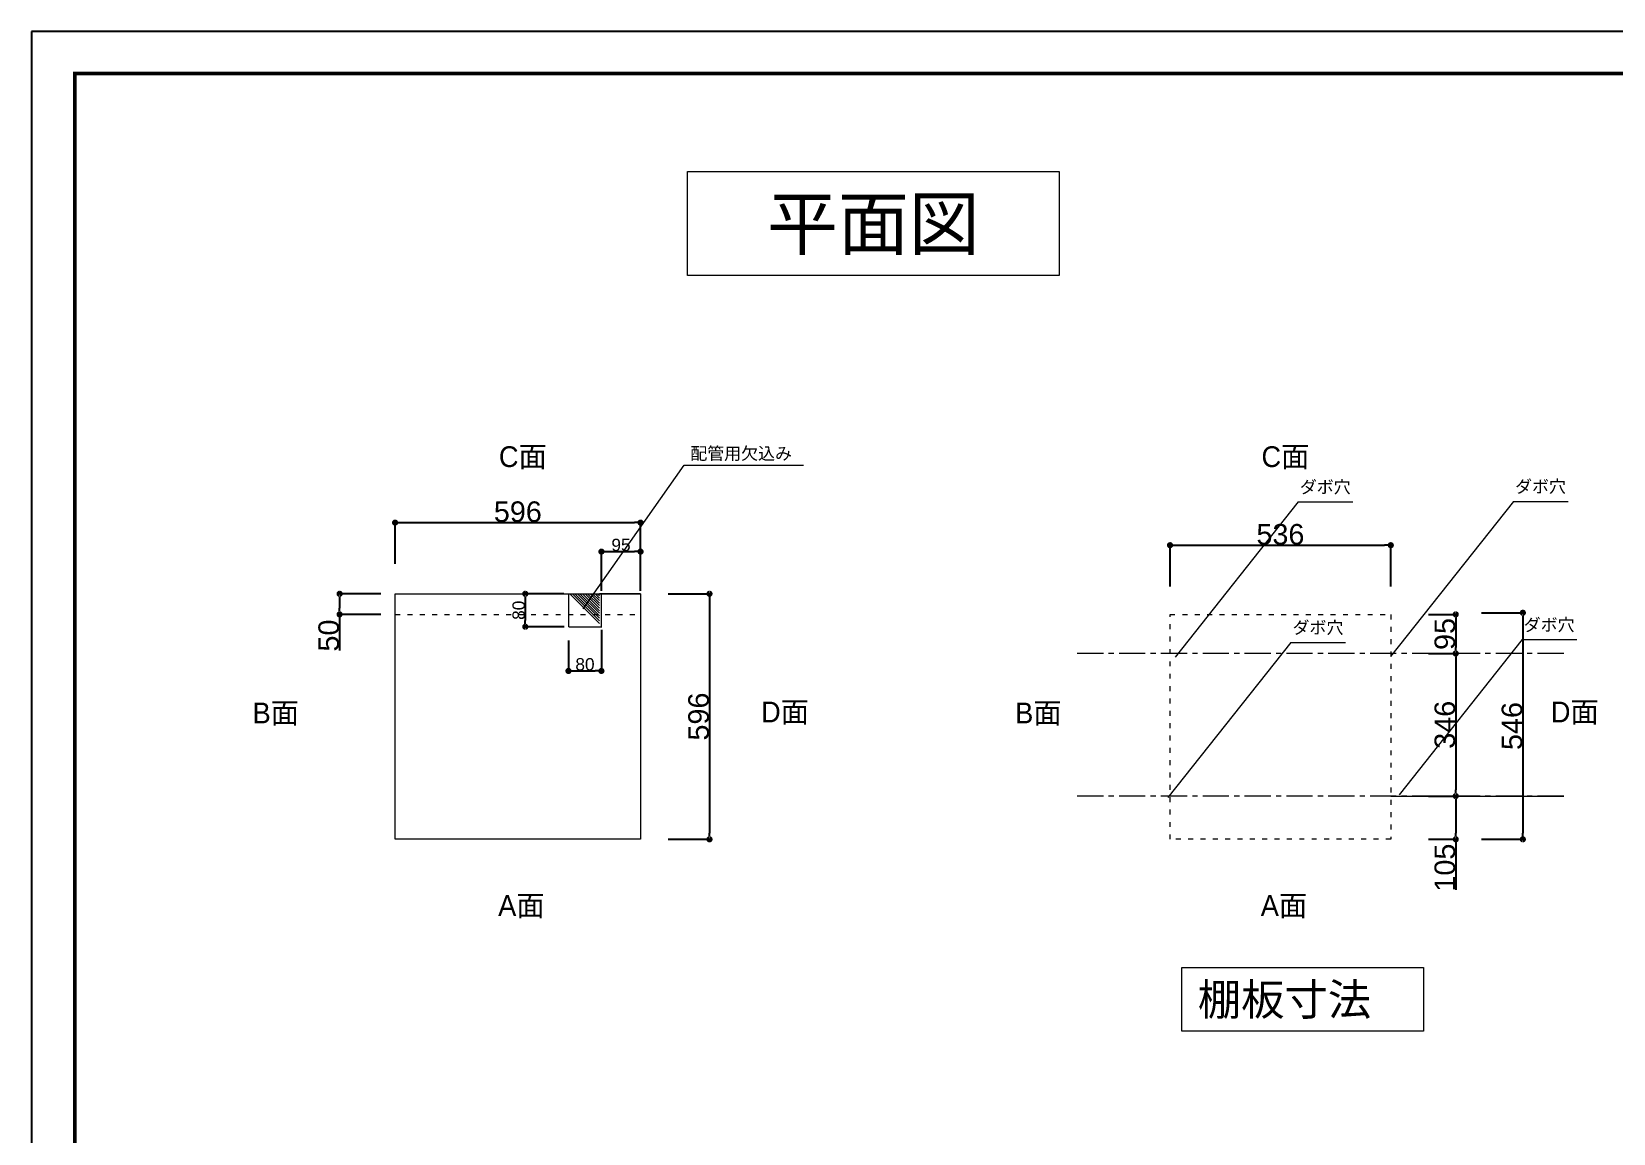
# Model space of a CAD drawing. Header units: millimetres. Extents: x 0 to 1313252738, y -131 to 560100888.
# Drawn here: x 1313104153 to 1313107994, y 560044475 to 560047149 of the extents above; entities that cross this region are included whole.
import ezdxf

# ---------------------------------------------------------------- set-up
doc = ezdxf.new("R2010")
doc.units = ezdxf.units.MM
doc.linetypes.add('ACAD_ISO03W100', pattern=[30, 12, -18])
doc.linetypes.add('CENTERX2', pattern=[101.60000000000001, 63.5, -12.7, 12.7, -12.7])
doc.layers.get('0').update_dxf_attribs({"lineweight": 0})
for name, color, linetype, lineweight in [('0001外周ライン', 7, 'Continuous', 9), ('TOS_M1', 7, 'Continuous', 9), ('家具', 7, 'Continuous', 0)]:
    doc.layers.add(name, color=color, linetype=linetype, lineweight=lineweight)
doc.layers.add('01用紙枠', color=5, linetype='Continuous')
doc.styles.add('onnjuku', font='arial.ttf')
doc.dimstyles.new('onnjuku', dxfattribs={"dimtxt": 100, "dimasz": 30, "dimexe": 1.25, "dimexo": 0.625, "dimtad": 1, "dimdec": 0, "dimtxsty": 'onnjuku', "dimblk": 'DOT', "dimcen": 2.5, "dimadec": 0, "dimazin": 0, "dimtfac": 1, "dimtdec": 0, "dimtmove": 0, "dimatfit": 3, "dimfxl": 500, "dimfxlon": 1, "dimarcsym": 0})

# ---------------------------------------------------------------- blocks, each defined once
blk = doc.blocks.new('_Dot')
at = {"color": 0, "linetype": 'ByBlock', "lineweight": -2}
blk.add_line((-0.5, 0), (-1, 0), dxfattribs=at)
at = {"color": 0, "linetype": 'ByBlock', "const_width": 0.5}
blk.add_lwpolyline([(-0.25, 0, 1), (0.25, 0, 1)], format="xyb", close=True, dxfattribs=at)
blk = doc.blocks.new('*D464')
at = {"layer": 'Defpoints', "color": 0, "transparency": 16777216}
for p in [(1313105631.699147, 560045957.499236), (1313105035.699147, 560045720.1572942), (1313105631.699147, 560045720.1572942)]:
    blk.add_point(p, dxfattribs=at)
at = {"layer": 'TOS_M1', "color": 0, "lineweight": -2, "transparency": 16777216}
for p, q in [((1313105035.699147, 560045857.499236), (1313105035.699147, 560045958.749236)), ((1313105050.699147, 560045957.499236), (1313105616.699147, 560045957.499236)), ((1313105631.699147, 560045857.499236), (1313105631.699147, 560045958.749236))]:
    blk.add_line(p, q, dxfattribs=at)
at = {"layer": 'TOS_M1', "color": 0, "lineweight": -2, "transparency": 16777216, "xscale": 15, "yscale": 15, "zscale": 15, "rotation": 180}
blk.add_blockref('_Dot', (1313105035.699147, 560045957.499236), dxfattribs=at)
at = {"layer": 'TOS_M1', "color": 0, "lineweight": -2, "transparency": 16777216, "xscale": 15, "yscale": 15, "zscale": 15}
blk.add_blockref('_Dot', (1313105631.699147, 560045957.499236), dxfattribs=at)
at = {"layer": 'TOS_M1', "color": 0, "transparency": 16777216, "insert": (1313105333.699147, 560045983.6528853), "char_height": 50, "attachment_point": 5, "style": 'onnjuku'}
blk.add_mtext('596', dxfattribs=at)
blk = doc.blocks.new('*D465')
at = {"layer": 'Defpoints', "color": 0, "transparency": 16777216}
for p in [(1313105541.99904, 560045784.6786246), (1313105541.99904, 560045188.6786246), (1313105799.076194, 560045188.6786246)]:
    blk.add_point(p, dxfattribs=at)
at = {"layer": 'TOS_M1', "color": 0, "lineweight": -2, "transparency": 16777216}
for p, q in [((1313105699.076194, 560045784.6786246), (1313105800.326194, 560045784.6786246)), ((1313105799.076194, 560045769.6786246), (1313105799.076194, 560045203.6786246)), ((1313105699.076194, 560045188.6786246), (1313105800.326194, 560045188.6786246))]:
    blk.add_line(p, q, dxfattribs=at)
at = {"layer": 'TOS_M1', "color": 0, "lineweight": -2, "transparency": 16777216, "xscale": 15, "yscale": 15, "zscale": 15}
for p, rotation in [((1313105799.076194, 560045784.6786246), 90), ((1313105799.076194, 560045188.6786246), 270)]:
    blk.add_blockref('_Dot', p, dxfattribs=dict(at, rotation=rotation))
at = {"layer": 'TOS_M1', "color": 0, "transparency": 16777216, "insert": (1313105772.922544, 560045486.6786242), "char_height": 50, "attachment_point": 5, "rotation": 90, "style": 'onnjuku'}
blk.add_mtext('596', dxfattribs=at)
blk = doc.blocks.new('*D522')
at = {"layer": 'Defpoints', "color": 0, "transparency": 16777216}
for p in [(1313105536.699147, 560045709.6786244), (1313105456.699147, 560045671.7394812), (1313105536.699147, 560045597.4534403)]:
    blk.add_point(p, dxfattribs=at)
at = {"layer": 'TOS_M1', "color": 0, "lineweight": -2, "transparency": 16777216}
for p, q in [((1313105536.699147, 560045697.4534403), (1313105536.699147, 560045596.2034403)), ((1313105456.699147, 560045671.1144812), (1313105456.699147, 560045596.2034403)), ((1313105471.699147, 560045597.4534403), (1313105521.699147, 560045597.4534403))]:
    blk.add_line(p, q, dxfattribs=at)
at = {"layer": 'TOS_M1', "color": 0, "lineweight": -2, "transparency": 16777216, "xscale": 15, "yscale": 15, "zscale": 15, "rotation": 180}
blk.add_blockref('_Dot', (1313105456.699147, 560045597.4534403), dxfattribs=at)
at = {"layer": 'TOS_M1', "color": 0, "lineweight": -2, "transparency": 16777216, "xscale": 15, "yscale": 15, "zscale": 15}
blk.add_blockref('_Dot', (1313105536.699147, 560045597.4534403), dxfattribs=at)
at = {"layer": 'TOS_M1', "color": 0, "transparency": 16777216, "insert": (1313105496.699147, 560045613.3956299), "char_height": 30, "attachment_point": 5, "style": 'onnjuku'}
blk.add_mtext('80', dxfattribs=at)
blk = doc.blocks.new('*D523')
at = {"layer": 'Defpoints', "color": 0, "transparency": 16777216}
for p in [(1313105446.052524, 560045784.6786246), (1313105351.834933, 560045704.6786244), (1313105446.677524, 560045704.6786244)]:
    blk.add_point(p, dxfattribs=at)
at = {"layer": 'TOS_M1', "color": 0, "lineweight": -2, "transparency": 16777216}
for p, q in [((1313105445.427524, 560045784.6786246), (1313105350.584933, 560045784.6786246)), ((1313105351.834933, 560045769.6786246), (1313105351.834933, 560045719.6786244)), ((1313105446.052524, 560045704.6786244), (1313105350.584933, 560045704.6786244))]:
    blk.add_line(p, q, dxfattribs=at)
at = {"layer": 'TOS_M1', "color": 0, "lineweight": -2, "transparency": 16777216, "xscale": 15, "yscale": 15, "zscale": 15}
for p, rotation in [((1313105351.834933, 560045784.6786246), 90), ((1313105351.834933, 560045704.6786244), 270)]:
    blk.add_blockref('_Dot', p, dxfattribs=dict(at, rotation=rotation))
at = {"layer": 'TOS_M1', "color": 0, "transparency": 16777216, "insert": (1313105335.892744, 560045744.678624), "char_height": 30, "attachment_point": 5, "rotation": 90, "style": 'onnjuku'}
blk.add_mtext('80', dxfattribs=at)
blk = doc.blocks.new('*D524')
at = {"layer": 'Defpoints', "color": 0, "transparency": 16777216}
for p in [(1313105631.699147, 560045887.1672539), (1313105536.699147, 560045791.3299409), (1313105631.699147, 560045791.3299409)]:
    blk.add_point(p, dxfattribs=at)
at = {"layer": 'TOS_M1', "color": 0, "lineweight": -2, "transparency": 16777216}
for p, q in [((1313105536.699147, 560045791.9549409), (1313105536.699147, 560045888.4172539)), ((1313105551.699147, 560045887.1672539), (1313105616.699147, 560045887.1672539)), ((1313105631.699147, 560045791.9549409), (1313105631.699147, 560045888.4172539))]:
    blk.add_line(p, q, dxfattribs=at)
at = {"layer": 'TOS_M1', "color": 0, "lineweight": -2, "transparency": 16777216, "xscale": 15, "yscale": 15, "zscale": 15, "rotation": 180}
blk.add_blockref('_Dot', (1313105536.699147, 560045887.1672539), dxfattribs=at)
at = {"layer": 'TOS_M1', "color": 0, "lineweight": -2, "transparency": 16777216, "xscale": 15, "yscale": 15, "zscale": 15}
blk.add_blockref('_Dot', (1313105631.699147, 560045887.1672539), dxfattribs=at)
at = {"layer": 'TOS_M1', "color": 0, "transparency": 16777216, "insert": (1313105584.199147, 560045903.1094434), "char_height": 30, "attachment_point": 5, "style": 'onnjuku'}
blk.add_mtext('95', dxfattribs=at)
blk = doc.blocks.new('*D578')
at = {"layer": 'Defpoints', "color": 0, "transparency": 16777216}
for p in [(1313107453.354106, 560045902.6562631), (1313106917.354106, 560045665.3143213), (1313107453.354106, 560045665.3143213)]:
    blk.add_point(p, dxfattribs=at)
at = {"layer": 'TOS_M1', "color": 0, "lineweight": -2, "transparency": 16777216}
for p, q in [((1313106917.354106, 560045802.6562631), (1313106917.354106, 560045903.9062631)), ((1313106932.354106, 560045902.6562631), (1313107438.354106, 560045902.6562631)), ((1313107453.354106, 560045802.6562631), (1313107453.354106, 560045903.9062631))]:
    blk.add_line(p, q, dxfattribs=at)
at = {"layer": 'TOS_M1', "color": 0, "lineweight": -2, "transparency": 16777216, "xscale": 15, "yscale": 15, "zscale": 15, "rotation": 180}
blk.add_blockref('_Dot', (1313106917.354106, 560045902.6562631), dxfattribs=at)
at = {"layer": 'TOS_M1', "color": 0, "lineweight": -2, "transparency": 16777216, "xscale": 15, "yscale": 15, "zscale": 15}
blk.add_blockref('_Dot', (1313107453.354106, 560045902.6562631), dxfattribs=at)
at = {"layer": 'TOS_M1', "color": 0, "transparency": 16777216, "insert": (1313107185.354106, 560045928.8269657), "char_height": 50, "attachment_point": 5, "style": 'onnjuku'}
blk.add_mtext('536', dxfattribs=at)
blk = doc.blocks.new('*D579')
at = {"layer": 'Defpoints', "color": 0, "transparency": 16777216}
for p in [(1313107516.944226, 560045738.6786246), (1313107516.944226, 560045188.6786246), (1313107774.021383, 560045188.6786246)]:
    blk.add_point(p, dxfattribs=at)
at = {"layer": 'TOS_M1', "color": 0, "lineweight": -2, "transparency": 16777216}
for p, q in [((1313107674.021383, 560045738.6786246), (1313107775.271383, 560045738.6786246)), ((1313107774.021383, 560045723.6786246), (1313107774.021383, 560045203.6786246)), ((1313107674.021383, 560045188.6786246), (1313107775.271383, 560045188.6786246))]:
    blk.add_line(p, q, dxfattribs=at)
at = {"layer": 'TOS_M1', "color": 0, "lineweight": -2, "transparency": 16777216, "xscale": 15, "yscale": 15, "zscale": 15}
for p, rotation in [((1313107774.021383, 560045738.6786246), 90), ((1313107774.021383, 560045188.6786246), 270)]:
    blk.add_blockref('_Dot', p, dxfattribs=dict(at, rotation=rotation))
at = {"layer": 'TOS_M1', "color": 0, "transparency": 16777216, "insert": (1313107747.867734, 560045463.6786242), "char_height": 50, "attachment_point": 5, "rotation": 90, "style": 'onnjuku'}
blk.add_mtext('546', dxfattribs=at)
blk = doc.blocks.new('*D589')
at = {"layer": 'Defpoints', "color": 0, "transparency": 16777216}
for p in [(1313105035.699148, 560045784.6786246), (1313104900.921544, 560045734.6786246), (1313105035.699148, 560045734.6786246)]:
    blk.add_point(p, dxfattribs=at)
at = {"layer": 'TOS_M1', "color": 0, "lineweight": -2, "transparency": 16777216}
for p, q in [((1313105000.921544, 560045784.6786246), (1313104899.671544, 560045784.6786246)), ((1313105000.921544, 560045734.6786246), (1313104899.671544, 560045734.6786246)), ((1313104900.921544, 560045769.6786246), (1313104900.921544, 560045749.6786246)), ((1313104900.921544, 560045734.6786246), (1313104900.921544, 560045646.9756914))]:
    blk.add_line(p, q, dxfattribs=at)
at = {"layer": 'TOS_M1', "color": 0, "lineweight": -2, "transparency": 16777216, "xscale": 15, "yscale": 15, "zscale": 15}
for p, rotation in [((1313104900.921544, 560045784.6786246), 90), ((1313104900.921544, 560045734.6786246), 270)]:
    blk.add_blockref('_Dot', p, dxfattribs=dict(at, rotation=rotation))
at = {"layer": 'TOS_M1', "color": 0, "transparency": 16777216, "insert": (1313104874.767895, 560045683.3271576), "char_height": 50, "attachment_point": 5, "rotation": 90, "style": 'onnjuku'}
blk.add_mtext('50', dxfattribs=at)
blk = doc.blocks.new('*D590')
at = {"layer": 'Defpoints', "color": 0, "transparency": 16777216}
for p in [(1313107544.34934, 560045734.6786246), (1313107544.34934, 560045639.6786245), (1313107611.071728, 560045639.6786245)]:
    blk.add_point(p, dxfattribs=at)
at = {"layer": 'TOS_M1', "color": 0, "lineweight": -2, "transparency": 16777216}
for p, q in [((1313107544.97434, 560045734.6786246), (1313107612.321728, 560045734.6786246)), ((1313107611.071728, 560045719.6786246), (1313107611.071728, 560045654.6786245)), ((1313107544.97434, 560045639.6786245), (1313107612.321728, 560045639.6786245))]:
    blk.add_line(p, q, dxfattribs=at)
at = {"layer": 'TOS_M1', "color": 0, "lineweight": -2, "transparency": 16777216, "xscale": 15, "yscale": 15, "zscale": 15}
for p, rotation in [((1313107611.071728, 560045734.6786246), 90), ((1313107611.071728, 560045639.6786245), 270)]:
    blk.add_blockref('_Dot', p, dxfattribs=dict(at, rotation=rotation))
at = {"layer": 'TOS_M1', "color": 0, "transparency": 16777216, "insert": (1313107584.918078, 560045687.178624), "char_height": 50, "attachment_point": 5, "rotation": 90, "style": 'onnjuku'}
blk.add_mtext('95', dxfattribs=at)
blk = doc.blocks.new('*D591')
at = {"layer": 'Defpoints', "color": 0, "transparency": 16777216}
for p in [(1313107544.34934, 560045639.6786245), (1313107544.34934, 560045293.6786245), (1313107611.071728, 560045293.6786245)]:
    blk.add_point(p, dxfattribs=at)
at = {"layer": 'TOS_M1', "color": 0, "lineweight": -2, "transparency": 16777216}
for p, q in [((1313107544.97434, 560045639.6786245), (1313107612.321728, 560045639.6786245)), ((1313107611.071728, 560045624.6786245), (1313107611.071728, 560045308.6786245)), ((1313107544.97434, 560045293.6786245), (1313107612.321728, 560045293.6786245))]:
    blk.add_line(p, q, dxfattribs=at)
at = {"layer": 'TOS_M1', "color": 0, "lineweight": -2, "transparency": 16777216, "xscale": 15, "yscale": 15, "zscale": 15}
for p, rotation in [((1313107611.071728, 560045639.6786245), 90), ((1313107611.071728, 560045293.6786245), 270)]:
    blk.add_blockref('_Dot', p, dxfattribs=dict(at, rotation=rotation))
at = {"layer": 'TOS_M1', "color": 0, "transparency": 16777216, "insert": (1313107584.901026, 560045466.678624), "char_height": 50, "attachment_point": 5, "rotation": 90, "style": 'onnjuku'}
blk.add_mtext('346', dxfattribs=at)
blk = doc.blocks.new('*D592')
at = {"layer": 'Defpoints', "color": 0, "transparency": 16777216}
for p in [(1313107544.34934, 560045293.6786245), (1313107544.34934, 560045188.6786245), (1313107611.071729, 560045188.6786245)]:
    blk.add_point(p, dxfattribs=at)
at = {"layer": 'TOS_M1', "color": 0, "lineweight": -2, "transparency": 16777216}
for p, q in [((1313107544.97434, 560045293.6786245), (1313107612.321729, 560045293.6786245)), ((1313107611.071729, 560045278.6786245), (1313107611.071729, 560045203.6786245)), ((1313107544.97434, 560045188.6786245), (1313107612.321729, 560045188.6786245)), ((1313107611.071729, 560045188.6786245), (1313107611.071729, 560045066.2894703))]:
    blk.add_line(p, q, dxfattribs=at)
at = {"layer": 'TOS_M1', "color": 0, "lineweight": -2, "transparency": 16777216, "xscale": 15, "yscale": 15, "zscale": 15}
for p, rotation in [((1313107611.071729, 560045293.6786245), 90), ((1313107611.071729, 560045188.6786245), 270)]:
    blk.add_blockref('_Dot', p, dxfattribs=dict(at, rotation=rotation))
at = {"layer": 'TOS_M1', "color": 0, "transparency": 16777216, "insert": (1313107584.91808, 560045119.9840469), "char_height": 50, "attachment_point": 5, "rotation": 90, "style": 'onnjuku'}
blk.add_mtext('105', dxfattribs=at)

msp = doc.modelspace()

# ---------------------------------------------------------------- hatches: boundary and pattern name
at = {"layer": '0001外周ライン'}
h = msp.add_hatch(dxfattribs=at)
h.set_pattern_fill('ANSI31', color=256, scale=3.3)
h.set_pattern_definition([(45, (-861.0602340698242, -103.7973861694336), (-7.408711299882052, 7.408711299882052), [])])
h.paths.add_polyline_path([(1313105531.699147, 560045784.6786244), (1313105456.699147, 560045784.6786244), (1313105456.699147, 560045709.6786244), (1313105531.699147, 560045709.6786244)])

# ---------------------------------------------------------------- linework, layer by layer
for p, q in [((1313105456.699147, 560045784.6786244), (1313105456.699147, 560045704.6786244)), ((1313105631.699147, 560045784.6786244), (1313105531.699147, 560045784.6786244)), ((1313105536.699147, 560045704.6786242), (1313105536.699147, 560045784.6786244)), ((1313105457.324147, 560045704.6786242), (1313105537.324147, 560045704.6786242)), ((1313107453.354106, 560045293.6786243), (1313107873.205165, 560045293.6786243))]:
    msp.add_line(p, q, dxfattribs=at)
at = {"layer": '0001外周ライン', "color": 1, "linetype": 'ACAD_ISO03W100'}
for p, q in [((1313105035.699147, 560045188.6786244), (1313105035.699147, 560045738.6786244)), ((1313105035.699147, 560045734.6786244), (1313105631.699147, 560045734.6786244)), ((1313105631.699147, 560045738.6786244), (1313105631.699147, 560045188.6786244)), ((1313106917.354106, 560045188.6786244), (1313106917.354106, 560045734.6786243)), ((1313106917.354106, 560045734.6786243), (1313107453.354106, 560045734.6786244)), ((1313107453.354106, 560045734.6786244), (1313107453.354106, 560045188.6786244)), ((1313105631.699147, 560045188.6786244), (1313105035.699147, 560045188.6786244)), ((1313107453.354106, 560045188.6786243), (1313106917.354106, 560045188.6786244))]:
    msp.add_line(p, q, dxfattribs=at)
at = {"layer": '01用紙枠'}
msp.add_lwpolyline([(1313104153.16106, 560047149.3636065), (1313104153.16106, 560041800.3930484), (1313111717.361849, 560041800.3930484), (1313111717.361849, 560047149.3636065)], close=True, dxfattribs=at)
msp.add_lwpolyline([(1313104153.16106, 560047149.3636065), (1313104153.16106, 560041800.3930484), (1313111717.361849, 560041800.3930484), (1313111717.361849, 560047149.3636065)], close=True, dxfattribs=at)
at = {"layer": '01用紙枠', "const_width": 9.005000939494712}
msp.add_lwpolyline([(1313104258.256474, 560041901.7293764), (1313111612.266435, 560041901.7293764), (1313111612.266435, 560047048.0272783), (1313104258.256474, 560047048.0272783)], close=True, dxfattribs=at)
msp.add_lwpolyline([(1313104258.256474, 560041901.7293764), (1313111612.266435, 560041901.7293764), (1313111612.266435, 560047048.0272783), (1313104258.256474, 560047048.0272783)], close=True, dxfattribs=at)
at = {"layer": '家具'}
for p, q in [((1313105492.021149, 560045748.5995768), (1313105737.61838, 560046096.8239795)), ((1313105737.61838, 560046096.8239795), (1313106027.215229, 560046096.8239795)), ((1313107228.401767, 560046008.0100708), (1313106929.895916, 560045631.2441887)), ((1313107228.401767, 560046008.0100708), (1313107361.172225, 560046008.0100708)), ((1313107751.03352, 560046009.1145431), (1313107452.527668, 560045632.348661)), ((1313107751.03352, 560046009.1145431), (1313107883.803978, 560046009.1145431)), ((1313105035.699147, 560045188.6786244), (1313105035.699147, 560045784.6786244)), ((1313105035.699147, 560045784.6786244), (1313105631.699147, 560045784.6786244)), ((1313105631.699147, 560045784.6786244), (1313105631.699147, 560045188.6786244)), ((1313107210.722744, 560045666.7360333), (1313106912.216893, 560045289.9701512)), ((1313107210.722744, 560045666.7360333), (1313107343.493202, 560045666.7360333)), ((1313107772.027212, 560045673.3626953), (1313107473.521361, 560045296.5968132)), ((1313107772.027212, 560045673.3626953), (1313107904.79767, 560045673.3626953)), ((1313105631.699147, 560045188.6786244), (1313105035.699147, 560045188.6786244))]:
    msp.add_line(p, q, dxfattribs=at)
at = {"layer": '家具', "linetype": 'CENTERX2'}
for p, q in [((1313107873.205165, 560045639.6786243), (1313106689.539855, 560045639.6786243)), ((1313107873.205165, 560045293.6786243), (1313106689.539855, 560045293.6786243))]:
    msp.add_line(p, q, dxfattribs=at)

# ---------------------------------------------------------------- texts
at = {"layer": '家具', "style": 'onnjuku', "bg_fill": 16, "box_fill_scale": 1.5, "bg_fill_color": 256, "bg_fill_transparency": 0}
for s, width, gutter_width, heights, insert, char_height, attachment_point in [('{\\fMS PGothic|b0|i0|c128|p50;平面図}', 775.906865549296, 631.3878251488628, [167.1742764314604], (1313106197.120377, 560046676.8864645), 126.2775650297726, 5), ('{\\fMS PGothic|b0|i0|c128|p50;棚板寸法}', 509.6455191244841, 386.0759769566789, [0], (1313106984.602226, 560044838.5886354), 77.2151953913358, 1)]:
    msp.add_mtext_dynamic_manual_height_columns(s, width=width, gutter_width=gutter_width, heights=heights, dxfattribs=dict(at, insert=insert, char_height=char_height, attachment_point=attachment_point))
at = {"layer": '家具', "attachment_point": 1, "style": 'onnjuku'}
for s, width, gutter_width, heights, insert, char_height in [('{\\fMS PGothic|b0|i0|c128|p50;C面}', 507.9790144255448, 252.209038047622, [66.77807484669994], (1313105287.745323, 560046142.8322744), 50.4418076095244), ('{\\fMS PGothic|b0|i0|c128|p50;配管用欠込み}', 277.5357344323075, 150.686668392646, [0], (1313105752.635012, 560046140.4534487), 30.13733367852921), ('{\\fMS PGothic|b0|i0|c128|p50;C面}', 507.9790144255448, 252.209038047622, [66.77807484669994], (1313107139.400282, 560046142.8322744), 50.4418076095244), ('{\\fMS PGothic|b0|i0|c128|p50;ダボ穴}', 575.7484212094224, 150.686668392646, [0], (1313107232.55104, 560046059.0784625), 30.13733367852921), ('{\\fMS PGothic|b0|i0|c128|p50;ダボ穴}', 575.7484212094224, 150.686668392646, [0], (1313107755.182793, 560046060.1829348), 30.13733367852921), ('{\\fMS PGothic|b0|i0|c128|p50;ダボ穴}', 575.7484212094224, 150.686668392646, [0], (1313107214.872018, 560045717.804425), 30.13733367852921), ('{\\fMS PGothic|b0|i0|c128|p50;ダボ穴}', 575.7484212094224, 150.686668392646, [0], (1313107776.176486, 560045724.431087), 30.13733367852921), ('{\\fMS PGothic|b0|i0|c128|p50;B面}', 507.9790144255448, 252.209038047622, [66.77807484669994], (1313104689.668893, 560045520.5954208), 50.4418076095244), ('{\\fMS PGothic|b0|i0|c128|p50;D面}', 507.9790144255448, 252.209038047622, [66.77807484669994], (1313105924.329688, 560045522.9980782), 50.4418076095244), ('{\\fMS PGothic|b0|i0|c128|p50;B面}', 507.9790144255448, 252.209038047622, [66.77807484669994], (1313106541.323852, 560045520.5954208), 50.4418076095244), ('{\\fMS PGothic|b0|i0|c128|p50;D面}', 507.9790144255448, 252.209038047622, [66.77807484669994], (1313107841.955795, 560045522.9980782), 50.4418076095244), ('{\\fMS PGothic|b0|i0|c128|p50;A面}', 507.9790144255448, 252.209038047622, [66.77807484669994], (1313105285.959499, 560045053.1465721), 50.4418076095244), ('{\\fMS PGothic|b0|i0|c128|p50;A面}', 507.9790144255448, 252.209038047622, [66.77807484669994], (1313107137.614458, 560045053.1465721), 50.4418076095244)]:
    msp.add_mtext_dynamic_manual_height_columns(s, width=width, gutter_width=gutter_width, heights=heights, dxfattribs=dict(at, insert=insert, char_height=char_height))

# ---------------------------------------------------------------- dimensions: what is measured, and where the dimension line sits
at = {"layer": 'TOS_M1'}
for base, p1, p2, override, picture, middle in [((1313105631.699147, 560045957.499236), (1313105035.699147, 560045720.1572942), (1313105631.699147, 560045720.1572942), {"dimtxt": 50, "dimasz": 15, "dimfxl": 100}, '*D464', (1313105333.699147, 560045983.6528853)), ((1313107453.354106, 560045902.6562631), (1313106917.354106, 560045665.3143213), (1313107453.354106, 560045665.3143213), {"dimtxt": 50, "dimasz": 15, "dimfxl": 100}, '*D578', (1313107185.354106, 560045928.8269657)), ((1313105631.699147, 560045887.1672539), (1313105536.699147, 560045791.3299409), (1313105631.699147, 560045791.3299409), {"dimtxt": 30, "dimasz": 15, "dimfxl": 100}, '*D524', (1313105584.199147, 560045903.1094434)), ((1313105536.699147, 560045597.4534403), (1313105456.699147, 560045671.7394812), (1313105536.699147, 560045709.6786244), {"dimtxt": 30, "dimasz": 15, "dimfxl": 100}, '*D522', (1313105496.699147, 560045613.3956299))]:
    dim = msp.add_linear_dim(base=base, p1=p1, p2=p2, dimstyle='onnjuku', override=override, dxfattribs=at)
    dim.commit()
    dim.dimension.update_dxf_attribs({"geometry": picture, "text_midpoint": middle})
for base, p1, p2, override, picture, middle in [((1313104900.921544, 560045734.6786246), (1313105035.699147, 560045784.6786244), (1313105035.699147, 560045734.6786244), {"dimtxt": 50, "dimasz": 15, "dimfxl": 100}, '*D589', (1313104874.767895, 560045683.3271576)), ((1313105351.834933, 560045704.6786244), (1313105446.052524, 560045784.6786244), (1313105446.677523, 560045704.6786242), {"dimtxt": 30, "dimasz": 15, "dimfxl": 100}, '*D523', (1313105335.892744, 560045744.678624)), ((1313105799.076194, 560045188.6786246), (1313105541.999039, 560045784.6786244), (1313105541.999039, 560045188.6786244), {"dimtxt": 50, "dimasz": 15, "dimfxl": 100}, '*D465', (1313105772.922544, 560045486.6786242)), ((1313107611.071728, 560045639.6786245), (1313107544.34934, 560045734.6786244), (1313107544.34934, 560045639.6786243), {"dimtxt": 50, "dimasz": 15, "dimfxl": 100}, '*D590', (1313107584.918078, 560045687.178624)), ((1313107611.071728, 560045293.6786245), (1313107544.34934, 560045639.6786243), (1313107544.34934, 560045293.6786243), {"dimtxt": 50, "dimasz": 15, "dimfxl": 100}, '*D591', (1313107584.901026, 560045466.678624)), ((1313107611.071729, 560045188.6786245), (1313107544.34934, 560045293.6786243), (1313107544.34934, 560045188.6786243), {"dimtxt": 50, "dimasz": 15, "dimfxl": 100}, '*D592', (1313107584.91808, 560045119.9840469))]:
    dim = msp.add_linear_dim(base=base, p1=p1, p2=p2, angle=90, dimstyle='onnjuku', override=override, dxfattribs=at)
    dim.commit()
    dim.dimension.update_dxf_attribs({"geometry": picture, "text_midpoint": middle})
dim = msp.add_linear_dim(base=(1313107774.021383, 560045188.6786246), p1=(1313107516.944225, 560045738.6786244), p2=(1313107516.944225, 560045188.6786244), angle=90, text='546', dimstyle='onnjuku', override={"dimtxt": 50, "dimasz": 15, "dimfxl": 100}, dxfattribs=at)
dim.commit()
dim.dimension.update_dxf_attribs({"geometry": '*D579', "text_midpoint": (1313107747.867734, 560045463.6786242)})

doc.saveas('drawing.dxf')
